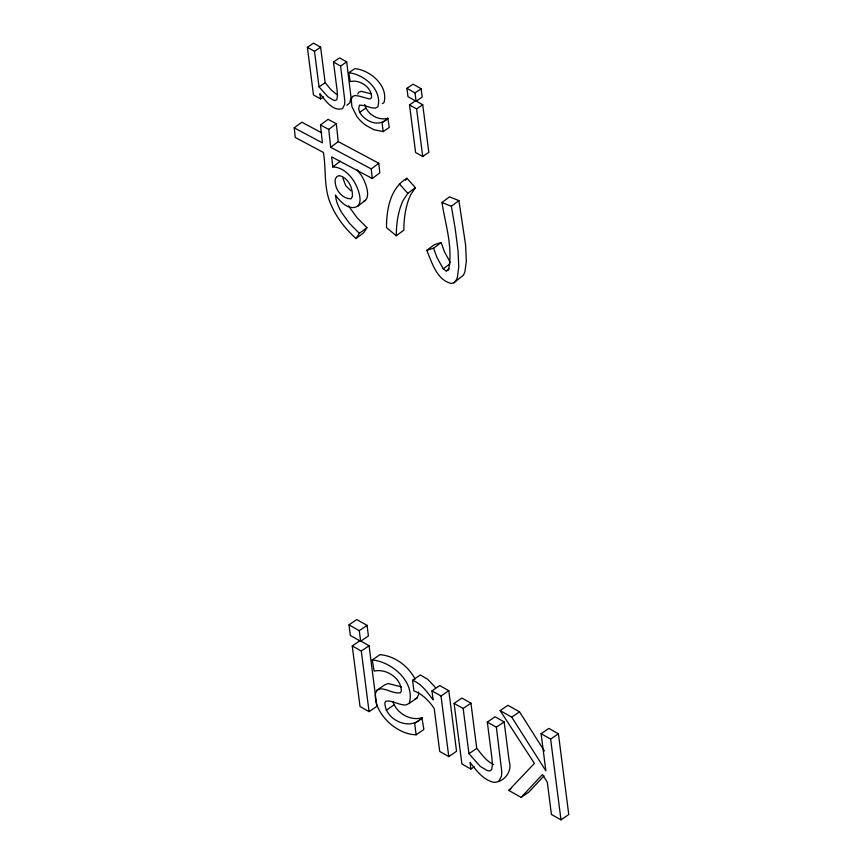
<?xml version="1.0" encoding="UTF-8"?>
<svg xmlns="http://www.w3.org/2000/svg" width="863" height="863" viewBox="0 0 863 863"><rect width="100%" height="100%" fill="white"/><g stroke="black" fill="none" stroke-linecap="round" stroke-linejoin="round"><path stroke-width="1.29" d="M421.942 717.757C410.119 731.781 384.65 719.548 384.898 702.709L385.923 701.155C392.87 700.173 399.073 705.449 406.106 704.931L409.267 703.323C415.47 682.083 392.039 661.813 372.277 659.947L374.154 671.123C386.203 668.156 401.575 678.34 401.306 691.22L400.238 692.806C393.399 693.917 387.271 688.793 380.41 688.857L377.099 690.087L375.427 693.431C374.639 701.414 377.951 709.127 382.557 715.459A29.622 14.854 55.7 0 0 393.841 726.635C400.41 731.241 407.962 734.64 416.117 734.791L423.884 729.483L421.942 717.757C410.367 721.328 396.16 712.957 392.967 701.5M409.267 703.323L417.045 698.016L418.544 694.553L418.533 691.986M357.778 94.056L358.652 92.298L361.263 91.327L371.392 93.884M294.24 127.864L295.265 137.465L323.42 152.471C326.397 170.065 323.345 188.695 331.316 205.318C336.797 218.166 345.783 229.18 356.02 238.544L359.364 233.334L349.634 223.517L342.891 214.261A28.792 15.2 53.2 0 1 336.225 199.838L335.373 195.038C340.281 201.586 349.084 211.489 357.962 206.009L359.515 203.592L360.076 200.13A30.054 15.868 53.2 0 0 353.787 180.993C349.105 173.797 341.824 167.088 332.762 166.915L331.694 156.883L372.266 178.501L379.817 172.848L378.792 163.247L338.231 141.629L336.322 123.743L328.048 119.331L320.486 124.995L322.395 142.87L294.24 127.864L301.802 122.212L321.737 132.837M357.962 206.009L365.524 200.345L367.066 197.929L367.627 194.477A30.054 15.868 53.2 0 0 361.349 175.34L357.12 169.914M348.63 205.739A28.792 15.2 53.2 0 0 350.443 208.609L357.196 217.854L366.926 227.67L363.571 232.881L356.02 238.544M415.362 187.681L407.811 193.344L403.021 200.55A165.631 87.443 53.2 0 0 396.322 235.761L386.484 227.627C386.516 209.677 390.065 188.123 406.948 178.253L415.362 187.681L410.572 194.898A165.631 87.443 53.2 0 0 403.884 230.097L396.322 235.761M405.545 180.205L406.948 178.253M498.792 781.306L501.468 776.225L501.824 772.018L496.376 727.207L487.325 722.104L495.092 716.797L504.143 721.9L509.181 761.22C512.611 771.49 504.229 782.007 493.906 782.385C483.269 779.969 476.29 770.573 470.065 762.342L470.918 769.062L474.251 766.786M500.141 710.616L534.413 763.399L508.76 790.4L521.123 797.38L542.449 774.521L547.315 782.202L551.446 814.478L560.982 819.85L568.76 814.543L558.404 733.777L548.879 728.394L541.101 733.712L545.869 770.864L511.748 717.153L500.141 710.616L507.919 705.298L519.515 711.846L544.402 751.004M544.003 775.88L528.9 792.061L521.123 797.38M453.852 282.805L455.891 280.809L457.379 277.454L458.771 266.71L458.026 250.55L455.222 228.792L451.36 206.268L441.975 202.503L449.526 196.84L458.911 200.604L465.589 244.887L466.333 261.047L464.941 271.802L463.442 275.146L453.852 282.805L451.284 283.442C436.581 280 431.953 262.374 426.775 250.346L434.326 244.682L441.133 242.546L444.51 251.834L450.184 262.309M372.266 178.501L371.241 168.911L330.669 147.282L328.771 129.407L336.322 123.743M330.669 147.282L338.231 141.629M332.762 166.915L340.324 161.252M371.241 168.911L378.792 163.247M359.364 233.334L366.926 227.67M451.36 206.268L458.911 200.604M426.775 250.346L433.571 248.21L441.133 242.546M433.571 248.21L436.958 257.487L443.237 268.868L449.85 263.916M443.237 268.868L446.149 270.95L448.987 268.835M323.647 96.861L320.594 98.943L313.474 94.93L307.379 47.325L313.485 43.15L320.605 47.163L325.157 82.708L331.09 89.849L336.861 94.65M346.872 105.2L349.893 102.794L350.982 97.088L346.699 61.877L339.591 57.864L333.474 62.039L336.948 89.148L337.509 95.297L336.958 99.04A7.896 3.959 55.7 0 1 333.194 100L328.005 96.883L319.04 86.883L314.488 51.338L320.605 47.163M320.594 98.943L319.914 93.657C325.232 100.184 332.708 111.737 342.492 108.565L344.596 104.574L344.866 101.262L340.594 66.052L346.699 61.877M319.04 86.883L325.157 82.708M364.758 104.531C366.818 114.045 378.382 121.09 387.778 118.22L389.31 127.422L383.204 131.597L373.744 129.687L365.696 125.189A23.279 11.672 55.7 0 1 356.829 116.419L351.899 106.634L351.23 99.105L352.546 96.473L355.146 95.502L359.03 96.063L369.03 98.889L370.723 98.609L371.565 97.368C371.78 87.239 359.698 79.245 350.227 81.564L348.749 72.783L354.866 68.619C370.389 70.076 388.803 86.009 383.927 102.708L382.277 103.549M387.778 118.22C379.547 127.767 365.017 121.726 359.666 112.352L365.772 108.188M406.926 88.35L413.032 84.175L421.133 88.738L422.19 97.055L416.085 101.23L407.994 96.667L406.926 88.35L415.027 92.913L416.085 101.23M415.027 92.913L421.133 88.738M383.204 131.597L382.05 122.611L388.156 118.436M409.504 104.908L415.61 100.734L422.73 104.747L428.825 152.363L422.719 156.527L415.61 152.524L409.504 104.908L416.613 108.921L422.719 156.527M416.613 108.921L422.73 104.747M348.976 624.866L356.753 619.558L367.055 625.362L368.404 635.945L360.637 641.252L350.335 635.448L348.976 624.866L359.278 630.68L360.637 641.252M359.278 630.68L367.055 625.362M352.255 645.945L360.033 640.626L369.084 645.729L376.84 706.322L369.073 711.63L360.022 706.527L352.255 645.945L361.306 651.047L369.073 711.63M361.306 651.047L369.084 645.729M372.277 659.947L380.044 654.639C394.92 656.031 408.318 666.042 415.146 679.159M377.099 690.087L384.866 684.78L388.188 683.539L401.446 686.905M412.568 680.249C421.662 683.863 427.39 692.428 433.118 699.893L431.975 690.885L439.742 685.578L448.792 690.68L456.549 751.274L448.782 756.581L439.731 751.479L434.218 708.469C429.084 701.058 422.557 694.068 413.927 690.885L412.568 680.249L420.335 674.942L427.541 679.17L435.718 687.757M386.16 710.303L393.927 704.985M448.782 756.581L441.015 695.988L448.792 690.68M416.117 734.791L414.65 723.345L422.417 718.038M470.918 769.062L461.878 763.96L454.111 703.377L461.888 698.07L470.939 703.172L476.732 748.404C481.791 754.294 486.344 761.339 493.701 764.596M487.325 722.104L491.748 756.603L492.46 764.424L491.748 769.181A10.043 5.038 55.7 0 1 486.969 770.411L480.357 766.452L468.954 753.712L463.161 708.48L470.939 703.172M496.376 727.207L504.143 721.9M511.748 717.153L519.515 711.846M468.954 753.712L476.732 748.404M560.982 819.85L550.637 739.084L558.404 733.777M508.76 790.4L510.982 788.879M363.83 201.262L365.524 200.345M414.93 699.084L417.045 698.016M446.149 270.95L448.469 270.087C453.269 247.746 445.394 224.596 441.975 202.503M348.749 72.783C364.283 74.25 382.697 90.183 377.821 106.883L375.34 108.134L371.414 107.789L364.067 105.502L359.483 105.178L358.652 108.706L359.666 112.352M320.486 124.995L328.771 129.407M307.379 47.325L314.488 51.338M333.474 62.039L340.594 66.052M541.101 733.712L550.637 739.084M431.975 690.885L441.015 695.988M454.111 703.377L463.161 708.48M350.885 190.745L345.761 185.75L342.913 178.263M399.386 183.916L407.811 193.344M352.417 196.516L351.004 198.846C341.219 198.684 334.186 188.447 335.243 179.126L336.915 176.527L339.256 175.621C348.307 177.681 352.859 187.897 352.417 196.516"/></g></svg>
